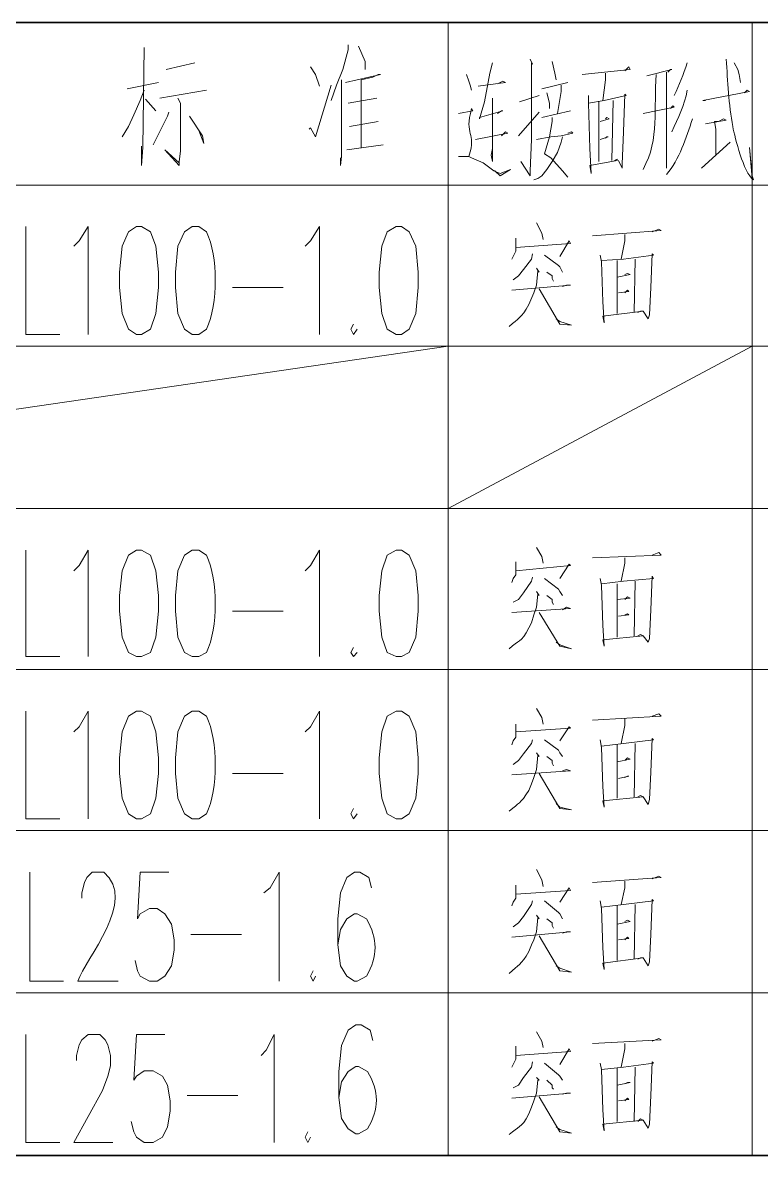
# Model space of a CAD drawing. Header units: millimetres. Extents: x 0 to 1181, y 0 to 1658.
# Drawn here: x 951.2 to 1053.5, y 779.4 to 936.3 of the extents above; entities that cross this region are included whole.
import ezdxf

# ---------------------------------------------------------------- set-up
doc = ezdxf.new("R2010")
doc.units = ezdxf.units.MM
doc.layers.add('1', color=7, linetype='Continuous')

msp = doc.modelspace()

# ---------------------------------------------------------------- linework, layer by layer
at = {"layer": '1', "color": 0, "lineweight": 35}
for points in [[(772.2, 936.32), (1108.08, 936.32)], [(772.2, 779.36), (1108.08, 779.36)]]:
    msp.add_lwpolyline(points, dxfattribs=at)
at = {"layer": '1', "color": 0, "lineweight": 9}
for points in [[(1010.16, 936.32), (1010.16, 779.36)], [(1052.28, 936.32), (1052.28, 779.36)], [(968.04, 932.9), (967.86, 919.04), (967.68, 916.52), (967.68, 917.78), (967.68, 919.22)], [(996.3, 933.26), (996.3, 932.54), (995.58, 929.84), (994.68, 927.68), (993.96, 925.52)], [(997.74, 933.08), (998.64, 930.92), (998.64, 929.84)], [(1021.5, 931.28), (1021.86, 930.56), (1021.68, 930.74), (1021.68, 920.12), (1021.5, 915.8), (1021.5, 915.08), (1020.24, 917.06), (1021.5, 915.08)], [(1024.56, 930.92), (1024.92, 929.3), (1025.1, 928.4)], [(971.1, 929.84), (975.06, 930.74)], [(991.08, 930.2), (991.8, 929.12), (992.34, 927.5)], [(1016.28, 930.74), (1015.92, 929.3), (1015.2, 925.34), (1014.48, 923), (1014.48, 923.18), (1017.72, 924.08), (1017.54, 924.08), (1017, 923.72)], [(1028.7, 929.12), (1035.36, 929.84), (1035.18, 930.2), (1034.64, 929.66)], [(1031.94, 929.3), (1031.94, 928.4), (1031.58, 925.52)], [(1037.7, 928.94), (1041.12, 929.84), (1040.94, 929.84), (1040.58, 929.48)], [(1040.4, 929.48), (1040.4, 916.16), (1040.4, 917.96)], [(1049.76, 930.74), (1050.3, 929.84), (1050.48, 929.12), (1050.66, 928.04)], [(965.7, 927.14), (970.02, 928.04)], [(990.9, 921.56), (991.08, 921.74), (991.8, 920.48), (993.96, 927.68)], [(995.4, 928.4), (995.4, 919.4), (995.4, 917.78), (995.22, 916.52), (995.22, 917.6)], [(995.94, 928.04), (1000.8, 929.12), (1000.44, 929.12), (999.72, 928.76), (998.1, 928.4), (998.1, 919.04)], [(1012.68, 929.12), (1013.04, 928.22), (1013.22, 927.68), (1013.4, 926.96)], [(1014.3, 927.5), (1018.08, 928.04), (1017.72, 928.22), (1017, 927.86)], [(1023.12, 927.14), (1026.72, 928.04)], [(1025.82, 927.68), (1025.82, 926.78), (1025.28, 923.72)], [(968.04, 926.96), (967.5, 925.52), (966.6, 923.54), (965.88, 921.92), (964.98, 920.48)], [(970.2, 925.88), (976.68, 926.96)], [(1020.06, 925.34), (1022.76, 926.24)], [(1023.84, 926.6), (1024.2, 925.16), (1024.2, 924.44)], [(1033.74, 917.24), (1034.28, 916.16), (1034.28, 916.7), (1034.46, 921.2), (1034.64, 926.42), (1034.82, 926.24), (1031.76, 925.52), (1029.6, 925.16)], [(1029.6, 926.24), (1029.6, 925.16), (1029.78, 918.86), (1029.96, 915.44), (1029.78, 916.52), (1033.56, 917.24), (1033.56, 917.42), (1033.2, 917.24)], [(1051.2, 926.6), (1051.56, 926.96), (1051.92, 926.78), (1045.44, 925.52), (1045.8, 925.52)], [(968.22, 925.7), (969.66, 924.08)], [(972.72, 925.88), (973.08, 925.16), (973.08, 918.5), (972.9, 917.06), (972.9, 916.52), (970.92, 918.68), (972.9, 916.88)], [(996.3, 925.16), (1000.26, 925.88)], [(1016.28, 925.88), (1016.28, 917.06), (1016.1, 917.96), (1016.28, 918.86)], [(1031.04, 925.34), (1031.04, 917.06)], [(1033.02, 925.52), (1032.84, 917.24)], [(1037.16, 923.72), (1041.48, 924.62), (1041.3, 924.8), (1040.94, 924.44)], [(971.46, 923.9), (971.28, 923.36), (969.3, 919.4)], [(974.34, 923.36), (976.14, 920.66), (976.32, 919.58), (975.6, 921.38)], [(1019.88, 920.66), (1022.76, 923.9)], [(1023.12, 923.18), (1027.08, 924.08)], [(1024.56, 923.18), (1024.56, 922.64), (1024.2, 920.48), (1023.48, 918.14), (1024.38, 917.6), (1026, 915.8), (1026.72, 914.9)], [(1031.22, 922.64), (1032.48, 923), (1032.12, 923.18), (1031.94, 923)], [(1045.8, 922.28), (1048.68, 922.82), (1048.32, 923), (1047.6, 922.64), (1047.06, 922.64), (1047.24, 921.56), (1047.24, 917.96)], [(996.48, 921.92), (1000.44, 922.64)], [(1013.94, 920.12), (1018.44, 921.02), (1018.08, 921.2), (1017.54, 920.66)], [(1026, 920.48), (1025.82, 919.76), (1025.28, 918.32), (1024.56, 917.06), (1023.84, 915.98), (1023.12, 915.08), (1022.58, 914.72), (1022.04, 914.54)], [(1022.4, 920.12), (1024.38, 920.48), (1025.82, 920.66), (1027.44, 921.02), (1027.26, 921.2), (1026.72, 921.02)], [(1031.22, 920.12), (1032.3, 920.48), (1032.12, 920.48), (1031.94, 920.3)], [(996.12, 918.68), (1001.16, 919.4)], [(1045.26, 916.16), (1049.22, 919.76)], [(1011.6, 917.78), (1013.04, 917.78), (1013.4, 917.6), (1015.02, 916.88), (1016.46, 915.8), (1016.64, 915.8), (1017.36, 915.08), (1018.8, 915.98), (1017.36, 915.44), (1016.46, 915.8)], [(772.2, 913.82), (1108.08, 913.82)], [(951.66, 908.06), (951.66, 893.12), (956.34, 893.12)], [(958.32, 905.36), (959.04, 906.08), (960.3, 908.06), (960.3, 893.12)], [(966.96, 908.06), (965.88, 907.34), (964.98, 905.36), (964.62, 901.76), (964.62, 899.6), (964.98, 896), (965.88, 893.84), (966.96, 893.12), (967.68, 893.12), (968.94, 893.84), (969.66, 896), (970.02, 899.6), (970.02, 901.76), (969.66, 905.36), (968.94, 907.34), (967.68, 908.06), (966.96, 908.06)], [(990.36, 905.36), (991.08, 906.08), (992.34, 908.06), (992.34, 893.12)], [(1002.96, 908.06), (1001.7, 907.34), (1000.98, 905.36), (1000.62, 901.76), (1000.62, 899.6), (1000.98, 896), (1001.7, 893.84), (1002.96, 893.12), (1003.68, 893.12), (1004.76, 893.84), (1005.66, 896), (1006.02, 899.6), (1006.02, 901.76), (1005.66, 905.36), (1004.76, 907.34), (1003.68, 908.06), (1002.96, 908.06)], [(1022.4, 908.6), (1023.12, 907.16), (1023.3, 906.26)], [(1030.14, 906.8), (1039.68, 907.52), (1039.32, 907.7), (1038.42, 907.34)], [(1019.52, 906.44), (1019.52, 905.18), (1019.52, 904.64), (1019.16, 903.92), (1018.98, 903.56)], [(1019.52, 905.18), (1027.08, 905.72), (1026.9, 906.08), (1025.64, 903.92)], [(1034.64, 906.98), (1034.64, 906.08), (1034.1, 903.56)], [(1021.86, 904.28), (1021.68, 903.56), (1020.6, 902.12), (1019.88, 901.22), (1019.16, 900.68)], [(1023.48, 904.1), (1025.46, 902.66), (1025.64, 902.48), (1026, 901.76)], [(1031.22, 904.1), (1031.4, 903.2), (1031.58, 897.62), (1031.76, 894.74), (1031.58, 895.64), (1037.16, 896.36), (1036.8, 896.36), (1036.44, 896.18)], [(1037.16, 896.36), (1037.88, 895.28), (1038.06, 895.82), (1038.24, 899.6), (1038.42, 904.28), (1038.6, 904.1), (1034.46, 903.56), (1031.4, 903.38)], [(1033.56, 903.38), (1033.56, 896)], [(1036.08, 903.56), (1035.9, 896.18)], [(1023.84, 901.76), (1024.56, 901.22), (1024.56, 900.86), (1024.74, 900.5)], [(1033.56, 901.04), (1035.36, 901.4), (1035, 901.58), (1034.64, 901.4)], [(980.28, 899.6), (987.3, 899.6)], [(1018.98, 899.24), (1027.08, 899.96), (1026.54, 899.96), (1026, 899.78)], [(1022.76, 899.42), (1025.64, 894.56), (1027.26, 894.38), (1025.64, 894.92), (1025.1, 895.28)], [(1033.74, 898.88), (1035.18, 899.06), (1035, 899.24), (1034.64, 898.88)], [(997.02, 894.56), (996.66, 893.84), (997.02, 893.12), (997.56, 893.84)], [(772.2, 891.5), (1108.08, 891.5)], [(1010.16, 891.5), (856.08, 869)], [(1052.28, 891.5), (1010.16, 869)], [(772.2, 869), (1108.08, 869)], [(1022.4, 863.6), (1023.12, 862.34), (1023.3, 861.44)], [(951.66, 863.24), (951.66, 848.48), (956.34, 848.48)], [(958.32, 860.36), (959.04, 861.08), (960.3, 863.24), (960.3, 848.48)], [(966.96, 863.24), (965.88, 862.52), (964.98, 860.36), (964.62, 856.94), (964.62, 854.78), (964.98, 851.18), (965.88, 849.02), (966.96, 848.48), (967.68, 848.48), (968.94, 849.02), (969.66, 851.18), (970.02, 854.78), (970.02, 856.94), (969.66, 860.36), (968.94, 862.52), (967.68, 863.24), (966.96, 863.24)], [(990.36, 860.36), (991.08, 861.08), (992.34, 863.24), (992.34, 848.48)], [(1002.96, 863.24), (1001.7, 862.52), (1000.98, 860.36), (1000.62, 856.94), (1000.62, 854.78), (1000.98, 851.18), (1001.7, 849.02), (1002.96, 848.48), (1003.68, 848.48), (1004.76, 849.02), (1005.66, 851.18), (1006.02, 854.78), (1006.02, 856.94), (1005.66, 860.36), (1004.76, 862.52), (1003.68, 863.24), (1002.96, 863.24)], [(1030.14, 862.16), (1039.68, 862.52), (1039.32, 862.88), (1038.42, 862.52)], [(1034.64, 862.16), (1034.64, 861.44), (1034.1, 858.92)], [(1019.52, 861.62), (1019.52, 860.36), (1019.52, 859.82), (1019.16, 859.28), (1018.98, 858.74)], [(1019.52, 860.36), (1027.08, 861.08), (1026.9, 861.26), (1025.64, 859.28)], [(1021.86, 859.46), (1021.68, 858.92), (1020.6, 857.3), (1019.88, 856.4), (1019.16, 856.04)], [(1023.48, 859.28), (1025.46, 857.84), (1025.64, 857.48), (1026, 856.94)], [(1031.22, 859.28), (1031.4, 858.38), (1031.58, 852.8), (1031.76, 849.92), (1031.58, 850.82), (1037.16, 851.36), (1036.8, 851.54), (1036.44, 851.36)], [(1037.16, 851.36), (1037.88, 850.46), (1038.06, 851), (1038.24, 854.96), (1038.42, 859.64), (1038.6, 859.28), (1034.46, 858.92), (1031.4, 858.56)], [(1036.08, 858.92), (1035.9, 851.36)], [(1033.56, 858.56), (1033.56, 851.18)], [(1023.84, 856.94), (1024.56, 856.4), (1024.56, 856.04), (1024.74, 855.68)], [(1033.56, 856.4), (1035.36, 856.58), (1035, 856.76), (1034.64, 856.4)], [(980.28, 854.78), (987.3, 854.78)], [(1018.98, 854.6), (1027.08, 855.14), (1026.54, 855.32), (1026, 854.96)], [(1022.76, 854.6), (1025.64, 849.92), (1027.26, 849.56), (1025.64, 850.1), (1025.1, 850.46)], [(1033.74, 854.06), (1035.18, 854.24), (1035, 854.42), (1034.64, 854.24)], [(997.02, 849.74), (996.66, 849.02), (997.02, 848.48), (997.56, 849.02)], [(772.2, 846.68), (1108.08, 846.68)], [(951.66, 840.92), (951.66, 825.98), (956.34, 825.98)], [(958.32, 838.04), (959.04, 838.76), (960.3, 840.92), (960.3, 825.98)], [(966.96, 840.92), (965.88, 840.2), (964.98, 838.04), (964.62, 834.44), (964.62, 832.28), (964.98, 828.86), (965.88, 826.7), (966.96, 825.98), (967.68, 825.98), (968.94, 826.7), (969.66, 828.86), (970.02, 832.28), (970.02, 834.44), (969.66, 838.04), (968.94, 840.2), (967.68, 840.92), (966.96, 840.92)], [(990.36, 838.04), (991.08, 838.76), (992.34, 840.92), (992.34, 825.98)], [(1002.96, 840.92), (1001.7, 840.2), (1000.98, 838.04), (1000.62, 834.44), (1000.62, 832.28), (1000.98, 828.86), (1001.7, 826.7), (1002.96, 825.98), (1003.68, 825.98), (1004.76, 826.7), (1005.66, 828.86), (1006.02, 832.28), (1006.02, 834.44), (1005.66, 838.04), (1004.76, 840.2), (1003.68, 840.92), (1002.96, 840.92)], [(1022.4, 841.28), (1023.12, 840.02), (1023.3, 839.12)], [(1030.14, 839.66), (1039.68, 840.2), (1039.32, 840.56), (1038.42, 840.2)], [(1034.64, 839.84), (1034.64, 838.94), (1034.1, 836.42)], [(1019.52, 839.12), (1019.52, 838.04), (1019.52, 837.32), (1019.16, 836.78), (1018.98, 836.24)], [(1019.52, 838.04), (1027.08, 838.58), (1026.9, 838.76), (1025.64, 836.78)], [(1021.86, 836.96), (1021.68, 836.42), (1020.6, 834.98), (1019.88, 834.08), (1019.16, 833.54)], [(1023.48, 836.96), (1025.46, 835.52), (1025.64, 835.16), (1026, 834.62)], [(1031.22, 836.96), (1031.4, 835.88), (1031.58, 830.48), (1031.76, 827.6), (1031.58, 828.5), (1037.16, 829.04), (1036.8, 829.22), (1036.44, 829.04)], [(1037.16, 829.04), (1037.88, 827.96), (1038.06, 828.68), (1038.24, 832.46), (1038.42, 837.14), (1038.6, 836.96), (1034.46, 836.42), (1031.4, 836.06)], [(1033.56, 836.24), (1033.56, 828.86)], [(1036.08, 836.42), (1035.9, 829.04)], [(1023.84, 834.62), (1024.56, 834.08), (1024.56, 833.72), (1024.74, 833.36)], [(1033.56, 833.9), (1035.36, 834.26), (1035, 834.44), (1034.64, 834.08)], [(980.28, 832.28), (987.3, 832.28)], [(1018.98, 832.1), (1027.08, 832.64), (1026.54, 832.82), (1026, 832.64)], [(1022.76, 832.28), (1025.64, 827.42), (1027.26, 827.24), (1025.64, 827.6), (1025.1, 828.14)], [(1033.74, 831.56), (1035.18, 831.92), (1035, 831.92), (1034.64, 831.74)], [(997.02, 827.42), (996.66, 826.7), (997.02, 825.98), (997.56, 826.7)], [(772.2, 824.36), (1108.08, 824.36)], [(952.2, 818.6), (952.2, 803.48), (956.88, 803.48)], [(971.46, 818.6), (967.5, 818.6), (967.14, 812.12), (967.5, 812.84), (968.76, 813.56), (969.84, 813.56), (970.92, 812.84), (971.82, 811.4), (972.18, 809.24), (972.18, 807.8), (971.82, 805.64), (970.92, 804.2), (969.84, 803.48), (968.76, 803.48), (967.5, 804.2), (967.14, 804.92), (966.78, 806.36)], [(984.6, 815.72), (985.5, 816.44), (986.76, 818.6), (986.76, 803.48)], [(1022.4, 818.96), (1023.12, 817.52), (1023.3, 816.62)], [(1030.14, 817.16), (1039.68, 817.88), (1039.32, 818.06), (1038.42, 817.7)], [(1019.52, 816.8), (1019.52, 815.54), (1019.52, 815), (1019.16, 814.46), (1018.98, 813.92)], [(1019.52, 815.54), (1027.08, 816.08), (1026.9, 816.44), (1025.64, 814.46)], [(1034.64, 817.34), (1034.64, 816.44), (1034.1, 814.1)], [(1021.86, 814.64), (1021.68, 814.1), (1020.6, 812.48), (1019.88, 811.58), (1019.16, 811.04)], [(1023.48, 814.64), (1025.46, 813.02), (1025.64, 812.84), (1026, 812.12)], [(1031.22, 814.64), (1031.4, 813.56), (1031.58, 808.16), (1031.76, 805.1), (1031.58, 806), (1037.16, 806.72), (1036.8, 806.72), (1036.44, 806.54)], [(1037.16, 806.72), (1037.88, 805.64), (1038.06, 806.18), (1038.24, 809.96), (1038.42, 814.82), (1038.6, 814.64), (1034.46, 814.1), (1031.4, 813.74)], [(1033.56, 813.92), (1033.56, 806.36)], [(1036.08, 814.1), (1035.9, 806.54)], [(1023.84, 812.12), (1024.56, 811.58), (1024.56, 811.22), (1024.74, 810.86)], [(1033.56, 811.4), (1035.36, 811.76), (1035, 811.94), (1034.64, 811.76)], [(974.52, 809.96), (981.54, 809.96)], [(1018.98, 809.6), (1027.08, 810.32), (1026.54, 810.32), (1026, 810.14)], [(1022.76, 809.78), (1025.64, 804.92), (1027.26, 804.74), (1025.64, 805.28), (1025.1, 805.64)], [(1033.74, 809.24), (1035.18, 809.42), (1035, 809.6), (1034.64, 809.24)], [(991.44, 804.92), (991.08, 804.2), (991.44, 803.48), (991.8, 804.2)], [(772.2, 801.86), (1108.08, 801.86)], [(951.66, 796.1), (951.66, 781.16), (956.34, 781.16)], [(958.68, 792.5), (958.68, 793.22), (959.04, 794.66), (959.4, 795.38), (960.3, 796.1), (961.92, 796.1), (962.64, 795.38), (963, 794.66), (963.36, 793.22), (963.36, 791.78), (963, 790.34), (962.28, 788.36), (958.32, 781.16), (963.72, 781.16)], [(970.92, 796.1), (966.96, 796.1), (966.6, 789.8), (966.96, 790.34), (968.04, 791.06), (969.3, 791.06), (970.56, 790.34), (971.28, 789.08), (971.64, 786.92), (971.64, 785.48), (971.28, 783.32), (970.56, 781.88), (969.3, 781.16), (968.04, 781.16), (966.96, 781.88), (966.6, 782.6), (966.24, 784.04)], [(984.24, 793.22), (984.96, 793.94), (986.04, 796.1), (986.04, 781.16)], [(1022.4, 796.46), (1023.12, 795.2), (1023.3, 794.3)], [(1019.52, 794.48), (1019.52, 793.22), (1019.52, 792.68), (1019.16, 791.96), (1018.98, 791.6)], [(1030.14, 794.84), (1039.68, 795.38), (1039.32, 795.56), (1038.42, 795.2)], [(1034.64, 794.84), (1034.64, 794.12), (1034.1, 791.6)], [(1019.52, 793.22), (1027.08, 793.76), (1026.9, 794.12), (1025.64, 791.96)], [(1021.86, 792.32), (1021.68, 791.6), (1020.6, 790.16), (1019.88, 789.08), (1019.16, 788.72)], [(1023.48, 792.14), (1025.46, 790.52), (1025.64, 790.34), (1026, 789.8)], [(1031.22, 792.14), (1031.4, 791.24), (1031.58, 785.66), (1031.76, 782.78), (1031.58, 783.68), (1037.16, 784.22), (1036.8, 784.4), (1036.44, 784.04)], [(1037.16, 784.22), (1037.88, 783.14), (1038.06, 783.68), (1038.24, 787.64), (1038.42, 792.32), (1038.6, 792.14), (1034.46, 791.6), (1031.4, 791.24)], [(1033.56, 791.42), (1033.56, 784.04)], [(1036.08, 791.6), (1035.9, 784.04)], [(1023.84, 789.8), (1024.56, 789.08), (1024.56, 788.72), (1024.74, 788.54)], [(1018.98, 787.28), (1027.08, 788), (1026.54, 788), (1026, 787.82)], [(1033.56, 789.08), (1035.36, 789.44), (1035, 789.44), (1034.64, 789.26)], [(973.98, 787.64), (981, 787.64)], [(1022.76, 787.46), (1025.64, 782.6), (1027.26, 782.42), (1025.64, 782.96), (1025.1, 783.32)], [(1033.74, 786.92), (1035.18, 787.1), (1035, 787.28), (1034.64, 786.92)], [(990.72, 782.6), (990.36, 781.88), (990.72, 781.16), (991.08, 781.88)]]:
    msp.add_lwpolyline(points, dxfattribs=at)
for points, knots in [([(1048.68, 931.28), (1048.86, 928.22), (1049.04, 924.98), (1049.58, 921.92), (1049.94, 920.3), (1051.02, 915.62), (1052.46, 914.54), (1052.46, 914.54), (1052.28, 915.08), (1052.28, 915.08), (1052.28, 915.08), (1051.92, 919.04), (1051.92, 919.04), (1051.92, 919.04), (1052.28, 914.72), (1052.28, 914.72)], [0, 0, 0, 0, 1, 1, 1, 2, 2, 2, 3, 3, 3, 4, 4, 4, 5, 5, 5, 5]), ([(1011.6, 923.72), (1011.6, 923.72), (1013.58, 924.08), (1013.58, 924.08), (1013.58, 924.08), (1013.4, 924.44), (1013.4, 924.44), (1012.32, 920.48), (1014.12, 921.38), (1013.04, 917.78)], [0, 0, 0, 0, 1, 1, 1, 2, 2, 2, 3, 3, 3, 3]), ([(974.7, 908.06), (974.7, 908.06), (973.62, 907.34), (973.62, 907.34), (973.62, 907.34), (972.72, 905.36), (972.72, 905.36), (972.72, 905.36), (972.36, 901.76), (972.36, 901.76), (972.36, 901.76), (972.36, 899.6), (972.36, 899.6), (972.36, 899.6), (972.72, 896), (972.72, 896), (972.72, 896), (973.62, 893.84), (973.62, 893.84), (973.62, 893.84), (974.7, 893.12), (974.7, 893.12), (974.7, 893.12), (975.6, 893.12), (975.6, 893.12), (975.6, 893.12), (976.68, 893.84), (976.68, 893.84), (978.3, 897.44), (978.3, 903.92), (976.68, 907.34), (976.68, 907.34), (975.6, 908.06), (975.6, 908.06), (975.6, 908.06), (974.7, 908.06), (974.7, 908.06)], [0, 0, 0, 0, 1, 1, 1, 2, 2, 2, 3, 3, 3, 4, 4, 4, 5, 5, 5, 6, 6, 6, 7, 7, 7, 8, 8, 8, 9, 9, 9, 10, 10, 10, 11, 11, 11, 12, 12, 12, 12]), ([(1022.4, 902.3), (1022.4, 902.3), (1022.76, 901.76), (1022.76, 901.76), (1022.76, 901.76), (1022.58, 901.94), (1022.58, 901.94), (1022.58, 901.94), (1022.4, 899.96), (1022.4, 899.96), (1022.4, 899.96), (1022.04, 898.88), (1022.04, 898.88), (1022.04, 898.88), (1021.32, 897.26), (1021.32, 897.26), (1020.24, 895.28), (1019.88, 895.46), (1018.62, 894.2)], [0, 0, 0, 0, 1, 1, 1, 2, 2, 2, 3, 3, 3, 4, 4, 4, 5, 5, 5, 6, 6, 6, 6]), ([(974.7, 863.24), (974.7, 863.24), (973.62, 862.52), (973.62, 862.52), (973.62, 862.52), (972.72, 860.36), (972.72, 860.36), (972.72, 860.36), (972.36, 856.94), (972.36, 856.94), (972.36, 856.94), (972.36, 854.78), (972.36, 854.78), (972.36, 854.78), (972.72, 851.18), (972.72, 851.18), (972.72, 851.18), (973.62, 849.02), (973.62, 849.02), (973.62, 849.02), (974.7, 848.48), (974.7, 848.48), (974.7, 848.48), (975.6, 848.48), (975.6, 848.48), (975.6, 848.48), (976.68, 849.02), (976.68, 849.02), (978.3, 852.62), (978.3, 858.92), (976.68, 862.52), (976.68, 862.52), (975.6, 863.24), (975.6, 863.24), (975.6, 863.24), (974.7, 863.24), (974.7, 863.24)], [0, 0, 0, 0, 1, 1, 1, 2, 2, 2, 3, 3, 3, 4, 4, 4, 5, 5, 5, 6, 6, 6, 7, 7, 7, 8, 8, 8, 9, 9, 9, 10, 10, 10, 11, 11, 11, 12, 12, 12, 12]), ([(1022.4, 857.48), (1022.4, 857.48), (1022.76, 856.94), (1022.76, 856.94), (1022.76, 856.94), (1022.58, 857.12), (1022.58, 857.12), (1022.58, 857.12), (1022.4, 855.32), (1022.4, 855.32), (1022.4, 855.32), (1022.04, 854.24), (1022.04, 854.24), (1022.04, 854.24), (1021.68, 853.16), (1021.68, 853.16), (1021.68, 853.16), (1021.32, 852.44), (1021.32, 852.44), (1020.24, 850.28), (1019.88, 850.82), (1018.62, 849.56)], [0, 0, 0, 0, 1, 1, 1, 2, 2, 2, 3, 3, 3, 4, 4, 4, 5, 5, 5, 6, 6, 6, 7, 7, 7, 7]), ([(974.7, 840.92), (974.7, 840.92), (973.62, 840.2), (973.62, 840.2), (973.62, 840.2), (972.72, 838.04), (972.72, 838.04), (972.72, 838.04), (972.36, 834.44), (972.36, 834.44), (972.36, 834.44), (972.36, 832.28), (972.36, 832.28), (972.36, 832.28), (972.72, 828.86), (972.72, 828.86), (972.72, 828.86), (973.62, 826.7), (973.62, 826.7), (973.62, 826.7), (974.7, 825.98), (974.7, 825.98), (974.7, 825.98), (975.6, 825.98), (975.6, 825.98), (975.6, 825.98), (976.68, 826.7), (976.68, 826.7), (978.3, 830.12), (978.3, 836.78), (976.68, 840.2), (976.68, 840.2), (975.6, 840.92), (975.6, 840.92), (975.6, 840.92), (974.7, 840.92), (974.7, 840.92)], [0, 0, 0, 0, 1, 1, 1, 2, 2, 2, 3, 3, 3, 4, 4, 4, 5, 5, 5, 6, 6, 6, 7, 7, 7, 8, 8, 8, 9, 9, 9, 10, 10, 10, 11, 11, 11, 12, 12, 12, 12]), ([(1022.4, 835.16), (1022.4, 835.16), (1022.76, 834.62), (1022.76, 834.62), (1022.76, 834.62), (1022.58, 834.8), (1022.58, 834.8), (1022.58, 834.8), (1022.4, 832.82), (1022.4, 832.82), (1022.4, 832.82), (1022.04, 831.74), (1022.04, 831.74), (1022.04, 831.74), (1021.68, 830.84), (1021.68, 830.84), (1021.68, 830.84), (1021.32, 829.94), (1021.32, 829.94), (1020.06, 827.96), (1020.06, 828.32), (1018.62, 827.06)], [0, 0, 0, 0, 1, 1, 1, 2, 2, 2, 3, 3, 3, 4, 4, 4, 5, 5, 5, 6, 6, 6, 7, 7, 7, 7]), ([(959.4, 815), (959.4, 815), (959.4, 815.72), (959.4, 815.72), (959.4, 815.72), (959.76, 817.16), (959.76, 817.16), (959.76, 817.16), (960.12, 817.88), (960.12, 817.88), (960.12, 817.88), (960.84, 818.6), (960.84, 818.6), (960.84, 818.6), (962.46, 818.6), (962.46, 818.6), (967.14, 814.64), (959.94, 806.72), (958.86, 803.48), (958.86, 803.48), (964.44, 803.48), (964.44, 803.48)], [0, 0, 0, 0, 1, 1, 1, 2, 2, 2, 3, 3, 3, 4, 4, 4, 5, 5, 5, 6, 6, 6, 7, 7, 7, 7]), ([(999.54, 816.44), (999.54, 816.44), (999.18, 817.88), (999.18, 817.88), (999.18, 817.88), (997.92, 818.6), (997.92, 818.6), (997.92, 818.6), (997.2, 818.6), (997.2, 818.6), (997.2, 818.6), (996.12, 817.88), (996.12, 817.88), (996.12, 817.88), (995.22, 815.72), (995.22, 815.72), (995.22, 815.72), (994.86, 812.12), (994.86, 812.12), (994.86, 812.12), (994.86, 808.52), (994.86, 808.52), (994.86, 808.52), (995.22, 805.64), (995.22, 805.64), (995.22, 805.64), (996.12, 804.2), (996.12, 804.2), (996.12, 804.2), (997.2, 803.48), (997.2, 803.48), (997.2, 803.48), (997.56, 803.48), (997.56, 803.48), (997.56, 803.48), (998.82, 804.2), (998.82, 804.2), (1000.44, 806.9), (1000.44, 809.42), (998.82, 812.12), (998.82, 812.12), (997.56, 812.84), (997.56, 812.84), (997.56, 812.84), (997.2, 812.84), (997.2, 812.84), (997.2, 812.84), (996.12, 812.12), (996.12, 812.12), (996.12, 812.12), (995.22, 810.68), (995.22, 810.68), (995.22, 810.68), (994.86, 808.52), (994.86, 808.52)], [0, 0, 0, 0, 1, 1, 1, 2, 2, 2, 3, 3, 3, 4, 4, 4, 5, 5, 5, 6, 6, 6, 7, 7, 7, 8, 8, 8, 9, 9, 9, 10, 10, 10, 11, 11, 11, 12, 12, 12, 13, 13, 13, 14, 14, 14, 15, 15, 15, 16, 16, 16, 17, 17, 17, 18, 18, 18, 18]), ([(1022.4, 812.66), (1022.4, 812.66), (1022.76, 812.12), (1022.76, 812.12), (1022.76, 812.12), (1022.58, 812.3), (1022.58, 812.3), (1022.58, 812.3), (1022.4, 810.32), (1022.4, 810.32), (1022.4, 810.32), (1022.04, 809.24), (1022.04, 809.24), (1022.04, 809.24), (1021.68, 808.52), (1021.68, 808.52), (1021.68, 808.52), (1021.32, 807.62), (1021.32, 807.62), (1020.24, 805.64), (1019.88, 805.82), (1018.62, 804.56)], [0, 0, 0, 0, 1, 1, 1, 2, 2, 2, 3, 3, 3, 4, 4, 4, 5, 5, 5, 6, 6, 6, 7, 7, 7, 7]), ([(999.71, 795.29), (999.71, 795.29), (999.35, 796.73), (999.35, 796.73), (999.35, 796.73), (998.09, 797.45), (998.09, 797.45), (998.09, 797.45), (997.37, 797.45), (997.37, 797.45), (997.37, 797.45), (996.29, 796.73), (996.29, 796.73), (996.29, 796.73), (995.39, 794.57), (995.39, 794.57), (995.39, 794.57), (995.03, 790.97), (995.03, 790.97), (995.03, 790.97), (995.03, 787.37), (995.03, 787.37), (995.03, 787.37), (995.39, 784.49), (995.39, 784.49), (995.39, 784.49), (996.29, 783.05), (996.29, 783.05), (996.29, 783.05), (997.37, 782.33), (997.37, 782.33), (997.37, 782.33), (997.73, 782.33), (997.73, 782.33), (997.73, 782.33), (998.99, 783.05), (998.99, 783.05), (1000.61, 785.75), (1000.61, 788.27), (998.99, 790.97), (998.99, 790.97), (997.73, 791.69), (997.73, 791.69), (997.73, 791.69), (997.37, 791.69), (997.37, 791.69), (997.37, 791.69), (996.29, 790.97), (996.29, 790.97), (996.29, 790.97), (995.39, 789.53), (995.39, 789.53), (995.39, 789.53), (995.03, 787.37), (995.03, 787.37)], [0, 0, 0, 0, 1, 1, 1, 2, 2, 2, 3, 3, 3, 4, 4, 4, 5, 5, 5, 6, 6, 6, 7, 7, 7, 8, 8, 8, 9, 9, 9, 10, 10, 10, 11, 11, 11, 12, 12, 12, 13, 13, 13, 14, 14, 14, 15, 15, 15, 16, 16, 16, 17, 17, 17, 18, 18, 18, 18]), ([(1022.4, 790.16), (1022.4, 790.16), (1022.76, 789.8), (1022.76, 789.8), (1022.76, 789.8), (1022.58, 789.8), (1022.58, 789.8), (1022.58, 789.8), (1022.4, 788), (1022.4, 788), (1022.4, 788), (1022.04, 786.92), (1022.04, 786.92), (1022.04, 786.92), (1021.68, 786.02), (1021.68, 786.02), (1021.68, 786.02), (1021.32, 785.12), (1021.32, 785.12), (1020.24, 782.96), (1019.88, 783.5), (1018.62, 782.24)], [0, 0, 0, 0, 1, 1, 1, 2, 2, 2, 3, 3, 3, 4, 4, 4, 5, 5, 5, 6, 6, 6, 7, 7, 7, 7])]:
    msp.add_open_spline(points, degree=3, knots=knots, dxfattribs=at)
for points in [[(1043.28, 930.74), (1042.74, 929.12), (1042.2, 927.68), (1041.48, 926.24)], [(1038.96, 929.12), (1038.6, 924.44), (1039.5, 920.3), (1037.16, 915.98)], [(1043.28, 926.96), (1042.92, 924.8), (1042.02, 923.18), (1041.12, 921.2)], [(1044, 923), (1043.1, 920.3), (1042.2, 917.42), (1040.4, 915.26)]]:
    msp.add_open_spline(points, degree=3, dxfattribs=at)

doc.saveas('drawing.dxf')
